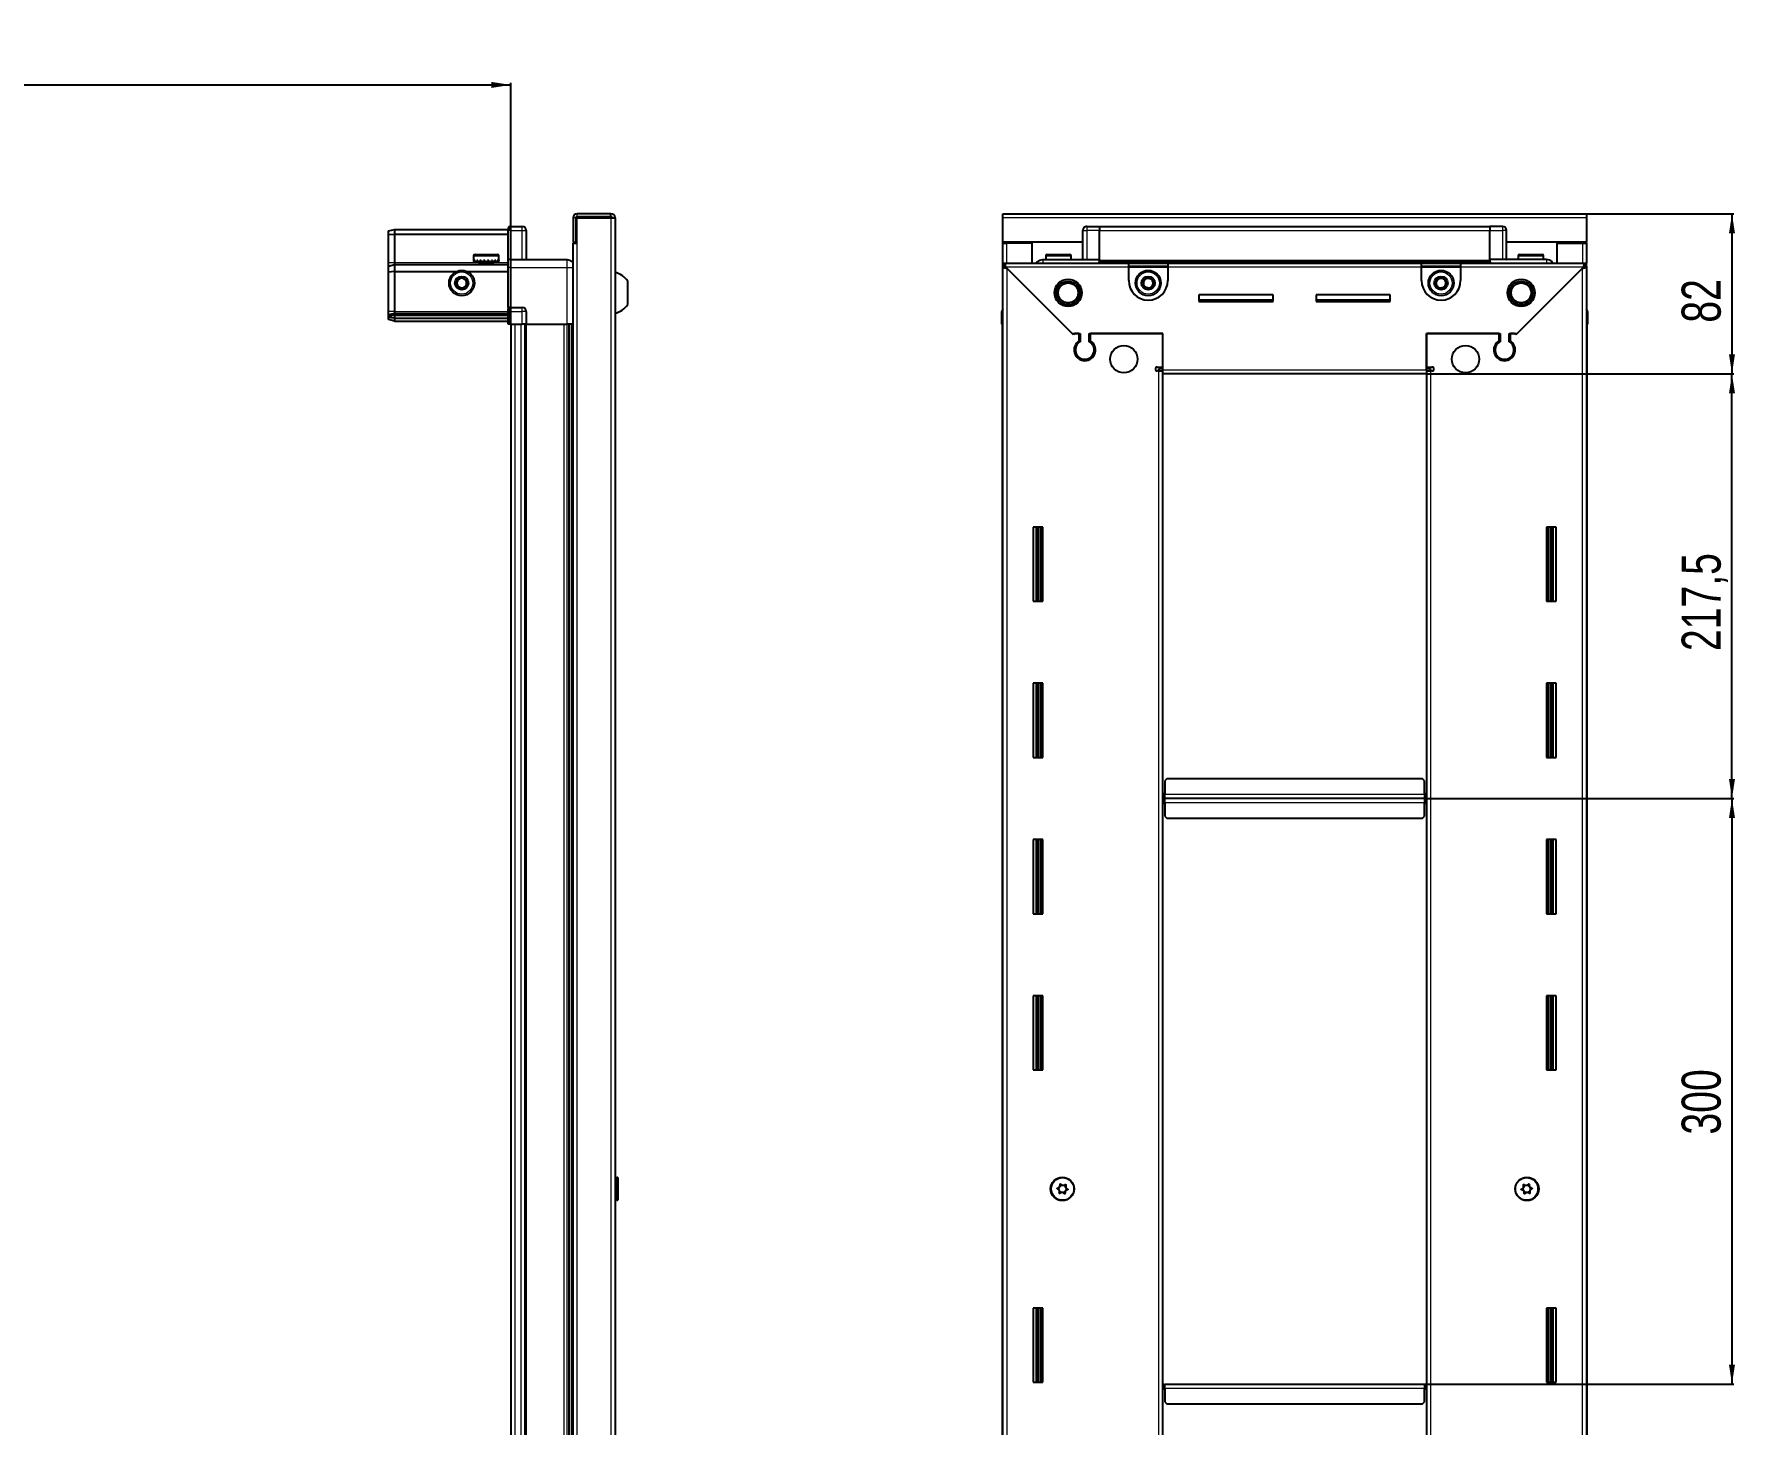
# Model space of a CAD drawing. Header units: millimetres. Extents: x 1770 to 5023, y -1476 to 1955.
# Drawn here: x 4152 to 5023, y 1162 to 1874 of the extents above; entities that cross this region are included whole.
import ezdxf

# ---------------------------------------------------------------- set-up
doc = ezdxf.new("R2010")
doc.units = ezdxf.units.MM
doc.layers.add('FORMAT', color=7, linetype='Continuous')
doc.styles.add('SLDTEXTSTYLE0', font='TXT', dxfattribs={"width": 0.75})
doc.dimstyles.new('SLDDIMSTYLE0', dxfattribs={"dimtxt": 20, "dimasz": 10, "dimexe": 0, "dimexo": 0.0625, "dimgap": 5, "dimtad": 2, "dimdec": 1, "dimrnd": 1e-09, "dimzin": 12, "dimdsep": 46, "dimtxsty": 'SLDTEXTSTYLE0', "dimsah": 1, "dimcen": 0.09, "dimadec": 0, "dimazin": 3, "dimtfac": 1, "dimtofl": 0, "dimtmove": 0, "dimatfit": 3, "dimfxl": 0, "dimfrac": 2, "dimtolj": 1, "dimtzin": 12, "dimarcsym": 0})

# ---------------------------------------------------------------- blocks, each defined once
blk = doc.blocks.new('_D_5')
at = {"layer": 'FORMAT'}
for p, q in [((2495.92, 1725.6), (2495.92, 1849.09)), ((2495.92, 1848.09), (4395.92, 1848.09)), ((4395.92, 1725.6), (4395.92, 1849.09))]:
    blk.add_line(p, q, dxfattribs=at)
for points in [[(2495.92, 1848.09), (2505.92, 1846.56), (2505.92, 1849.63)], [(4395.92, 1848.09), (4385.92, 1849.63), (4385.92, 1846.56)]]:
    blk.add_solid(points, dxfattribs=at)
at = {"layer": 'FORMAT', "insert": (3416.36, 1873.87), "char_height": 20, "attachment_point": 1, "style": 'SLDTEXTSTYLE0'}
blk.add_mtext('1900', dxfattribs=at)
blk = doc.blocks.new('_D_6')
at = {"layer": 'FORMAT'}
for p, q in [((4946.88, 1782.09), (5022.37, 1782.09)), ((5021.37, 1782.09), (5021.37, 1700.09)), ((4864.88, 1700.09), (5022.37, 1700.09))]:
    blk.add_line(p, q, dxfattribs=at)
for points in [[(5021.37, 1782.09), (5019.83, 1772.09), (5022.9, 1772.09)], [(5021.37, 1700.09), (5022.9, 1710.09), (5019.83, 1710.09)]]:
    blk.add_solid(points, dxfattribs=at)
at = {"layer": 'FORMAT', "insert": (4995.58, 1726.32), "char_height": 20, "attachment_point": 1, "rotation": 90, "style": 'SLDTEXTSTYLE0'}
blk.add_mtext('82', dxfattribs=at)
blk = doc.blocks.new('_D_7')
at = {"layer": 'FORMAT'}
for p, q in [((4864.88, 1700.09), (5022.37, 1700.09)), ((5021.37, 1482.59), (5021.37, 1700.09)), ((4863.88, 1482.59), (5022.37, 1482.59))]:
    blk.add_line(p, q, dxfattribs=at)
for points in [[(5021.37, 1700.09), (5019.83, 1690.09), (5022.9, 1690.09)], [(5021.37, 1482.59), (5022.9, 1492.59), (5019.83, 1492.59)]]:
    blk.add_solid(points, dxfattribs=at)
at = {"layer": 'FORMAT', "insert": (4995.58, 1558.09), "char_height": 20, "attachment_point": 1, "rotation": 90, "style": 'SLDTEXTSTYLE0'}
blk.add_mtext('217,5', dxfattribs=at)
blk = doc.blocks.new('_D_8')
at = {"layer": 'FORMAT'}
for p, q in [((4863.88, 1482.59), (5022.37, 1482.59)), ((5021.37, 1482.59), (5021.37, 1182.59)), ((4863.88, 1182.59), (5022.37, 1182.59))]:
    blk.add_line(p, q, dxfattribs=at)
for points in [[(5021.37, 1482.59), (5019.83, 1472.59), (5022.9, 1472.59)], [(5021.37, 1182.59), (5022.9, 1192.59), (5019.83, 1192.59)]]:
    blk.add_solid(points, dxfattribs=at)
at = {"layer": 'FORMAT', "insert": (4995.58, 1310.43), "char_height": 20, "attachment_point": 1, "rotation": 90, "style": 'SLDTEXTSTYLE0'}
blk.add_mtext('300', dxfattribs=at)

msp = doc.modelspace()

# ---------------------------------------------------------------- linework, layer by layer
at = {"color": 7, "linetype": 'Continuous', "lineweight": 25}
for p, q in [((4427.77, 1779.99), (4427.77, 1767.59)), ((4429.27, 1779.99), (4429.27, 1767.59)), ((4429.77, 1767.09), (4429.77, 1779.99)), ((4429.77, 1779.99), (4447.17, 1779.99)), ((4447.17, 1782.09), (4429.87, 1782.09)), ((4447.17, 1780.59), (4429.87, 1780.59)), ((4447.17, 1780.59), (4447.17, 1782.09)), ((4447.17, 1779.99), (4449.27, 1779.99)), ((4449.27, 1779.99), (4449.27, 785.19)), ((4647.87, 1782.09), (4946.87, 1782.09)), ((4647.87, 1779.99), (4647.87, 1782.09)), ((4647.87, 1767.59), (4647.87, 1779.99)), ((4946.87, 1782.09), (4946.87, 1779.99)), ((4946.87, 1779.99), (4946.87, 1767.59)), ((4333.27, 1773.29), (4336.27, 1774.09)), ((4333.27, 1771.44), (4333.27, 1773.29)), ((4333.27, 1771.44), (4336.27, 1771.59)), ((4333.27, 1757.09), (4333.27, 1771.44)), ((4336.27, 1774.09), (4336.27, 1771.59)), ((4336.27, 1774.09), (4394.57, 1774.09)), ((4336.27, 1771.59), (4336.27, 1757.09)), ((4336.27, 1771.59), (4394.57, 1771.59)), ((4395.44, 1775.59), (4394.57, 1775.09)), ((4395.44, 1775.59), (4394.57, 1775.09)), ((4394.57, 1775.09), (4394.57, 1773.59)), ((4394.57, 1758.79), (4394.57, 1773.59)), ((4395.77, 1775.59), (4395.44, 1775.59)), ((4395.77, 1775.59), (4395.44, 1775.59)), ((4395.77, 1773.59), (4395.77, 1775.59)), ((4395.77, 1775.59), (4395.77, 1775.59)), ((4395.77, 1775.59), (4401.77, 1775.59)), ((4395.77, 1773.59), (4395.77, 1758.79)), ((4403.77, 1773.59), (4403.77, 1758.59)), ((4688.87, 1758.59), (4688.87, 1773.59)), ((4689.54, 1775.09), (4689.54, 1775.09)), ((4690.87, 1775.59), (4697.37, 1775.59)), ((4690.87, 1775.59), (4697.37, 1775.59)), ((4697.37, 1775.59), (4697.36, 1775.59)), ((4697.37, 1775.59), (4697.37, 1775.59)), ((4697.37, 1775.59), (4697.37, 1773.59)), ((4897.37, 1775.44), (4697.37, 1775.44)), ((4697.37, 1758.59), (4697.37, 1773.59)), ((4897.37, 1775.59), (4897.37, 1775.59)), ((4903.87, 1775.59), (4897.37, 1775.59)), ((4903.87, 1775.59), (4897.37, 1775.59)), ((4897.37, 1775.59), (4897.37, 1773.59)), ((4897.37, 1758.59), (4897.37, 1773.59)), ((4905.87, 1773.59), (4905.87, 1773.59)), ((4905.87, 1758.59), (4905.87, 1773.59)), ((4376.77, 1760.49), (4376.77, 1757.59)), ((4377.57, 1761.29), (4388.97, 1761.29)), ((4389.77, 1757.59), (4389.77, 1760.49)), ((4427.67, 1767.09), (4427.67, 798.09)), ((4427.67, 1767.09), (4429.77, 1767.09)), ((4427.77, 1767.59), (4429.27, 1767.59)), ((4688.87, 1767.59), (4647.87, 1767.59)), ((4647.87, 1767.09), (4647.87, 1767.59)), ((4647.87, 1767.09), (4649.97, 1767.09)), ((4647.87, 1756.84), (4647.87, 1767.09)), ((4649.37, 1767.09), (4649.37, 1767.59)), ((4662.87, 1767.09), (4649.97, 1767.09)), ((4662.87, 1756.84), (4662.87, 1767.09)), ((4669.87, 1760.49), (4669.87, 1758.59)), ((4670.67, 1761.29), (4682.07, 1761.29)), ((4682.87, 1758.59), (4682.87, 1760.49)), ((4946.87, 1767.59), (4905.87, 1767.59)), ((4911.87, 1760.49), (4911.87, 1758.59)), ((4912.67, 1761.29), (4924.07, 1761.29)), ((4924.87, 1758.59), (4924.87, 1760.49)), ((4931.87, 1756.84), (4931.87, 1767.09)), ((4931.87, 1767.09), (4944.77, 1767.09)), ((4944.77, 1767.09), (4946.87, 1767.09)), ((4945.37, 1767.09), (4945.37, 1767.59)), ((4946.87, 1767.09), (4946.87, 1767.59)), ((4946.87, 1767.09), (4946.87, 1756.84)), ((4333.27, 1755.29), (4333.27, 1757.09)), ((4333.27, 1755.29), (4336.27, 1756.09)), ((4333.27, 1752.26), (4333.27, 1755.29)), ((4336.27, 1752.59), (4333.27, 1752.26)), ((4333.27, 1732.09), (4333.27, 1752.26)), ((4336.27, 1757.09), (4336.27, 1756.09)), ((4336.27, 1756.09), (4336.27, 1752.59)), ((4336.27, 1756.09), (4394.57, 1756.09)), ((4336.27, 1752.59), (4336.27, 1732.09)), ((4336.27, 1752.59), (4368.27, 1752.59)), ((4373.27, 1752.59), (4394.57, 1752.59)), ((4376.77, 1757.59), (4376.81, 1757.59)), ((4376.93, 1758.09), (4376.81, 1758.09)), ((4376.81, 1758.09), (4376.81, 1757.59)), ((4376.81, 1757.59), (4376.93, 1757.59)), ((4376.93, 1758.09), (4376.93, 1757.59)), ((4376.93, 1757.59), (4377.34, 1757.59)), ((4377.68, 1758.09), (4377.34, 1758.09)), ((4377.34, 1758.09), (4377.34, 1757.59)), ((4377.34, 1757.59), (4377.68, 1757.59)), ((4377.68, 1758.09), (4377.68, 1757.59)), ((4377.68, 1757.59), (4378.45, 1757.59)), ((4378.97, 1758.09), (4378.45, 1758.09)), ((4378.45, 1758.09), (4378.45, 1757.59)), ((4378.45, 1757.59), (4378.97, 1757.59)), ((4378.87, 1757.59), (4378.87, 1757.49)), ((4378.87, 1757.49), (4387.67, 1757.49)), ((4378.97, 1758.09), (4378.97, 1757.59)), ((4378.97, 1757.59), (4380.03, 1757.59)), ((4379.27, 1757.09), (4379.96, 1756.61)), ((4379.27, 1757.09), (4387.27, 1757.09)), ((4379.96, 1756.61), (4379.27, 1756.13)), ((4379.27, 1756.13), (4379.27, 1756.09)), ((4379.27, 1756.13), (4387.27, 1756.13)), ((4379.96, 1756.61), (4386.58, 1756.61)), ((4380.69, 1758.09), (4380.03, 1758.09)), ((4380.03, 1758.09), (4380.03, 1757.59)), ((4380.03, 1757.59), (4380.69, 1757.59)), ((4380.69, 1758.09), (4380.69, 1757.59)), ((4380.69, 1757.59), (4381.93, 1757.59)), ((4382.66, 1758.09), (4381.93, 1758.09)), ((4381.93, 1758.09), (4381.93, 1757.59)), ((4381.93, 1757.59), (4382.36, 1757.59)), ((4382.36, 1758.09), (4382.36, 1757.59)), ((4382.66, 1758.09), (4382.66, 1757.59)), ((4382.66, 1757.59), (4383.96, 1757.59)), ((4384.69, 1758.09), (4383.96, 1758.09)), ((4383.96, 1758.09), (4383.96, 1757.59)), ((4384.23, 1758.09), (4384.23, 1757.59)), ((4384.23, 1757.59), (4384.69, 1757.59)), ((4384.69, 1758.09), (4384.69, 1757.59)), ((4384.69, 1757.59), (4385.93, 1757.59)), ((4386.58, 1758.09), (4385.93, 1758.09)), ((4385.93, 1758.09), (4385.93, 1757.59)), ((4385.93, 1757.59), (4386.58, 1757.59)), ((4386.58, 1758.09), (4386.58, 1757.59)), ((4386.58, 1757.59), (4387.63, 1757.59)), ((4386.58, 1756.61), (4387.27, 1757.09)), ((4387.27, 1756.13), (4386.58, 1756.61)), ((4387.27, 1756.09), (4387.27, 1756.13)), ((4388.15, 1758.09), (4387.63, 1758.09)), ((4387.63, 1758.09), (4387.63, 1757.59)), ((4387.63, 1757.59), (4388.15, 1757.59)), ((4387.67, 1757.49), (4387.67, 1757.59)), ((4388.15, 1758.09), (4388.15, 1757.59)), ((4388.15, 1757.59), (4388.91, 1757.59)), ((4389.24, 1758.09), (4388.91, 1758.09)), ((4388.91, 1758.09), (4388.91, 1757.59)), ((4388.91, 1757.59), (4389.24, 1757.59)), ((4389.24, 1758.09), (4389.24, 1757.59)), ((4389.24, 1757.59), (4389.63, 1757.59)), ((4389.74, 1758.09), (4389.63, 1758.09)), ((4389.63, 1758.09), (4389.63, 1757.59)), ((4389.63, 1757.59), (4389.74, 1757.59)), ((4389.74, 1758.09), (4389.74, 1757.59)), ((4389.74, 1757.59), (4389.77, 1757.59)), ((4394.57, 1758.59), (4394.57, 1758.79)), ((4395.77, 1758.59), (4394.57, 1758.59)), ((4394.57, 1754.59), (4394.57, 1758.59)), ((4394.57, 1734.29), (4394.57, 1754.59)), ((4395.77, 1758.79), (4395.77, 1758.59)), ((4395.77, 1758.59), (4395.77, 1754.59)), ((4395.77, 1758.59), (4424.77, 1758.59)), ((4395.77, 1754.59), (4395.77, 1734.29)), ((4647.87, 1755.34), (4647.87, 1756.84)), ((4647.87, 1756.84), (4648.87, 1756.84)), ((4647.87, 1754.84), (4647.87, 1755.34)), ((4647.87, 1755.34), (4648.87, 1755.34)), ((4647.87, 810.34), (4647.87, 1754.84)), ((4649.37, 1754.84), (4647.87, 1754.84)), ((4648.87, 1756.84), (4712.37, 1756.84)), ((4648.87, 1755.34), (4648.87, 1756.84)), ((4649.47, 1754.74), (4683.37, 1720.84)), ((4684.07, 1720.14), (4649.97, 1754.24)), ((4668.37, 1758.59), (4697.37, 1758.59)), ((4697.29, 1756.84), (4697.37, 1758.56)), ((4697.37, 1758.59), (4697.37, 1758.09)), ((4697.37, 1757.44), (4897.37, 1757.44)), ((4712.37, 1754.74), (4712.37, 1756.84)), ((4712.37, 1756.84), (4732.37, 1756.84)), ((4712.37, 1755.34), (4732.37, 1755.34)), ((4712.37, 1747.84), (4712.37, 1754.74)), ((4732.37, 1756.84), (4862.37, 1756.84)), ((4732.37, 1756.84), (4732.37, 1754.74)), ((4732.37, 1754.74), (4732.37, 1747.84)), ((4862.37, 1754.74), (4862.37, 1756.84)), ((4862.37, 1756.84), (4882.37, 1756.84)), ((4862.37, 1755.34), (4882.37, 1755.34)), ((4862.37, 1747.84), (4862.37, 1754.74)), ((4882.37, 1756.84), (4945.87, 1756.84)), ((4882.37, 1756.84), (4882.37, 1754.74)), ((4882.37, 1754.74), (4882.37, 1747.84)), ((4897.37, 1758.59), (4897.37, 1758.09)), ((4926.37, 1758.59), (4897.37, 1758.59)), ((4897.37, 1758.56), (4897.44, 1756.84)), ((4898.87, 1758.53), (4898.87, 1758.59)), ((4944.77, 1754.24), (4910.67, 1720.14)), ((4911.37, 1720.84), (4945.27, 1754.74)), ((4945.37, 1754.84), (4946.87, 1754.84)), ((4945.87, 1755.34), (4945.87, 1756.84)), ((4945.87, 1756.84), (4946.87, 1756.84)), ((4945.87, 1755.34), (4946.87, 1755.34)), ((4946.87, 1755.34), (4946.87, 1756.84)), ((4946.87, 1755.34), (4946.87, 1754.84)), ((4946.87, 1754.84), (4946.87, 810.34)), ((4455.87, 1735.59), (4455.87, 1747.59)), ((4394.57, 1734.09), (4394.57, 1734.29)), ((4395.77, 1734.09), (4394.57, 1734.09)), ((4394.57, 1734.09), (4394.57, 1733.42)), ((4395.77, 1734.29), (4395.77, 1734.09)), ((4395.77, 1732.09), (4395.77, 1734.09)), ((4395.77, 1734.09), (4401.77, 1734.09)), ((4395.77, 1732.09), (4395.77, 1734.09)), ((4786.37, 1740.59), (4748.37, 1740.59)), ((4748.37, 1740.59), (4748.37, 1737.09)), ((4786.37, 1737.84), (4748.37, 1737.84)), ((4748.37, 1737.09), (4786.37, 1737.09)), ((4786.37, 1737.09), (4786.37, 1740.59)), ((4846.37, 1740.59), (4808.37, 1740.59)), ((4808.37, 1740.59), (4808.37, 1737.09)), ((4846.37, 1737.84), (4808.37, 1737.84)), ((4808.37, 1737.09), (4846.37, 1737.09)), ((4846.37, 1737.09), (4846.37, 1740.59)), ((4333.27, 1730.29), (4333.27, 1732.09)), ((4336.27, 1731.09), (4333.27, 1730.29)), ((4333.27, 1729.55), (4333.27, 1730.29)), ((4336.27, 1730.09), (4333.27, 1729.55)), ((4333.27, 1729.05), (4333.27, 1729.55)), ((4333.27, 1727.9), (4333.27, 1729.05)), ((4336.27, 1728.59), (4333.27, 1729.05)), ((4336.27, 1727.09), (4333.27, 1727.9)), ((4336.27, 1732.09), (4336.27, 1731.09)), ((4336.27, 1731.09), (4336.27, 1730.09)), ((4336.27, 1731.09), (4394.57, 1731.09)), ((4336.27, 1730.09), (4336.27, 1728.59)), ((4336.27, 1730.09), (4394.57, 1730.09)), ((4336.27, 1728.59), (4394.57, 1728.59)), ((4336.27, 1728.59), (4336.27, 1727.09)), ((4336.27, 1727.09), (4394.57, 1727.09)), ((4394.57, 1725.59), (4394.57, 1733.42)), ((4395.44, 1725.59), (4394.57, 1725.59)), ((4395.44, 1732.09), (4395.44, 1725.59)), ((4395.77, 1725.59), (4395.44, 1725.59)), ((4395.77, 1732.09), (4395.77, 1725.59)), ((4395.77, 1725.59), (4401.77, 1725.59)), ((4395.92, 1725.59), (4395.92, 839.59)), ((4403.77, 1725.59), (4401.77, 1725.59)), ((4403.12, 1725.59), (4403.12, 839.59)), ((4403.77, 1732.09), (4403.77, 1725.59)), ((4403.77, 1725.59), (4424.77, 1725.59)), ((4425.79, 839.59), (4425.79, 1725.59)), ((4425.83, 839.59), (4425.83, 1725.59)), ((4427.62, 1725.59), (4427.62, 839.59)), ((4647.36, 1732.09), (4647.36, 1725.59)), ((4647.36, 1725.59), (4647.37, 1725.59)), ((4647.37, 1725.59), (4647.37, 1732.09)), ((4647.87, 1725.59), (4647.37, 1725.59)), ((4647.52, 1725.59), (4647.52, 839.59)), ((4946.87, 1733.42), (4946.87, 1733.42)), ((4946.87, 1725.59), (4947.37, 1725.59)), ((4947.22, 839.59), (4947.22, 1725.59)), ((4947.37, 1732.09), (4947.37, 1725.59)), ((4947.37, 1725.59), (4947.37, 1732.09)), ((4947.37, 1725.59), (4947.37, 1725.59)), ((4947.37, 1725.59), (4947.37, 1725.59)), ((4683.37, 1720.84), (4687.57, 1720.84)), ((4684.77, 1720.84), (4684.07, 1720.14)), ((4686.87, 1720.84), (4684.77, 1720.84)), ((4686.87, 1720.84), (4686.87, 1716.95)), ((4687.57, 1720.84), (4687.57, 1716.56)), ((4692.17, 1720.84), (4729.87, 1720.84)), ((4692.17, 1716.56), (4692.17, 1720.84)), ((4692.87, 1716.95), (4692.87, 1720.84)), ((4729.87, 1720.84), (4692.87, 1720.84)), ((4729.87, 1703.59), (4729.87, 1720.84)), ((4729.87, 1702.19), (4729.87, 1720.84)), ((4864.87, 1720.84), (4864.87, 1703.59)), ((4901.87, 1720.84), (4864.87, 1720.84)), ((4864.87, 1720.84), (4902.57, 1720.84)), ((4864.87, 1702.19), (4864.87, 1720.84)), ((4901.87, 1720.84), (4901.87, 1716.95)), ((4902.57, 1720.84), (4902.57, 1716.56)), ((4907.17, 1720.84), (4911.37, 1720.84)), ((4907.17, 1716.56), (4907.17, 1720.84)), ((4909.97, 1720.84), (4907.87, 1720.84)), ((4907.87, 1716.95), (4907.87, 1720.84)), ((4910.67, 1720.14), (4909.97, 1720.84)), ((4687.87, 1707.98), (4687.87, 1707.22)), ((4906.87, 1707.98), (4906.87, 1707.22)), ((4727.02, 1703.59), (4729.87, 1703.59)), ((4727.77, 1701.59), (4727.02, 1701.59)), ((4727.77, 1701.59), (4729.87, 1701.59)), ((4729.87, 1702.59), (4727.87, 1702.59)), ((4727.87, 1702.59), (4727.87, 1701.59)), ((4729.87, 1700.09), (4729.87, 1702.19)), ((4729.87, 865.09), (4729.87, 1700.09)), ((4864.87, 1700.09), (4729.87, 1700.09)), ((4864.87, 1703.59), (4867.72, 1703.59)), ((4866.87, 1702.59), (4864.87, 1702.59)), ((4864.87, 1702.19), (4864.87, 1700.09)), ((4864.87, 1701.59), (4866.97, 1701.59)), ((4864.87, 1700.09), (4864.87, 865.09)), ((4866.87, 1701.59), (4866.87, 1702.59)), ((4867.72, 1701.59), (4866.97, 1701.59)), ((4668.37, 1621.59), (4663.37, 1621.59)), ((4663.37, 1621.59), (4663.37, 1583.59)), ((4665.52, 1583.59), (4665.52, 1621.59)), ((4667.31, 1583.59), (4667.31, 1621.59)), ((4667.34, 1583.59), (4667.34, 1621.59)), ((4668.37, 1583.59), (4668.37, 1621.59)), ((4926.37, 1621.59), (4926.37, 1583.59)), ((4931.37, 1621.59), (4926.37, 1621.59)), ((4927.39, 1621.59), (4927.39, 1583.59)), ((4927.42, 1621.59), (4927.42, 1583.59)), ((4929.22, 1621.59), (4929.22, 1583.59)), ((4931.37, 1583.59), (4931.37, 1621.59)), ((4663.37, 1583.59), (4668.37, 1583.59)), ((4926.37, 1583.59), (4931.37, 1583.59)), ((4668.37, 1541.59), (4663.37, 1541.59)), ((4663.37, 1541.59), (4663.37, 1503.59)), ((4665.52, 1503.59), (4665.52, 1541.59)), ((4667.31, 1503.59), (4667.31, 1541.59)), ((4667.34, 1503.59), (4667.34, 1541.59)), ((4668.37, 1503.59), (4668.37, 1541.59)), ((4926.37, 1541.59), (4926.37, 1503.59)), ((4931.37, 1541.59), (4926.37, 1541.59)), ((4927.39, 1541.59), (4927.39, 1503.59)), ((4927.42, 1541.59), (4927.42, 1503.59)), ((4929.22, 1541.59), (4929.22, 1503.59)), ((4931.37, 1503.59), (4931.37, 1541.59)), ((4663.37, 1503.59), (4668.37, 1503.59)), ((4926.37, 1503.59), (4931.37, 1503.59)), ((4731.87, 1492.59), (4730.87, 1491.59)), ((4730.87, 1491.59), (4730.87, 1484.69)), ((4862.87, 1492.59), (4731.87, 1492.59)), ((4863.87, 1491.59), (4862.87, 1492.59)), ((4863.87, 1484.69), (4863.87, 1491.59)), ((4730.62, 1482.59), (4729.87, 1482.59)), ((4730.87, 1485.44), (4730.62, 1485.44)), ((4730.62, 1485.44), (4730.62, 1482.59)), ((4730.62, 1482.59), (4730.62, 1479.74)), ((4730.87, 1482.59), (4730.87, 1484.69)), ((4730.87, 1480.49), (4730.87, 1482.59)), ((4863.87, 1482.59), (4730.87, 1482.59)), ((4864.12, 1485.44), (4863.87, 1485.44)), ((4863.87, 1484.69), (4863.87, 1482.59)), ((4863.87, 1482.59), (4863.87, 1480.49)), ((4864.12, 1482.59), (4864.12, 1485.44)), ((4864.12, 1479.74), (4864.12, 1482.59)), ((4864.87, 1482.59), (4864.12, 1482.59)), ((4730.62, 1479.74), (4730.87, 1479.74)), ((4730.87, 1480.49), (4730.87, 1473.59)), ((4730.87, 1473.59), (4731.87, 1472.59)), ((4731.87, 1472.59), (4862.87, 1472.59)), ((4862.87, 1472.59), (4863.87, 1473.59)), ((4863.87, 1473.59), (4863.87, 1480.49)), ((4863.87, 1479.74), (4864.12, 1479.74)), ((4668.37, 1461.59), (4663.37, 1461.59)), ((4663.37, 1461.59), (4663.37, 1423.59)), ((4665.52, 1423.59), (4665.52, 1461.59)), ((4667.31, 1423.59), (4667.31, 1461.59)), ((4667.34, 1423.59), (4667.34, 1461.59)), ((4668.37, 1423.59), (4668.37, 1461.59)), ((4926.37, 1461.59), (4926.37, 1423.59)), ((4931.37, 1461.59), (4926.37, 1461.59)), ((4927.39, 1461.59), (4927.39, 1423.59)), ((4927.42, 1461.59), (4927.42, 1423.59)), ((4929.22, 1461.59), (4929.22, 1423.59)), ((4931.37, 1423.59), (4931.37, 1461.59)), ((4663.37, 1423.59), (4668.37, 1423.59)), ((4926.37, 1423.59), (4931.37, 1423.59)), ((4668.37, 1381.59), (4663.37, 1381.59)), ((4663.37, 1381.59), (4663.37, 1343.59)), ((4665.52, 1343.59), (4665.52, 1381.59)), ((4667.31, 1343.59), (4667.31, 1381.59)), ((4667.34, 1343.59), (4667.34, 1381.59)), ((4668.37, 1343.59), (4668.37, 1381.59)), ((4926.37, 1381.59), (4926.37, 1343.59)), ((4931.37, 1381.59), (4926.37, 1381.59)), ((4927.39, 1381.59), (4927.39, 1343.59)), ((4927.42, 1381.59), (4927.42, 1343.59)), ((4929.22, 1381.59), (4929.22, 1343.59)), ((4931.37, 1343.59), (4931.37, 1381.59)), ((4663.37, 1343.59), (4668.37, 1343.59)), ((4926.37, 1343.59), (4931.37, 1343.59)), ((4450.25, 1288.38), (4449.27, 1287.39)), ((4450.77, 1288.38), (4450.25, 1288.38)), ((4450.25, 1288.38), (4450.25, 1276.81)), ((4450.77, 1288.38), (4450.77, 1276.81)), ((4449.27, 1277.79), (4450.25, 1276.81)), ((4450.25, 1276.81), (4450.77, 1276.81)), ((4668.37, 1221.59), (4663.37, 1221.59)), ((4663.37, 1221.59), (4663.37, 1183.59)), ((4665.52, 1183.59), (4665.52, 1221.59)), ((4667.31, 1183.59), (4667.31, 1221.59)), ((4667.34, 1183.59), (4667.34, 1221.59)), ((4668.37, 1183.59), (4668.37, 1221.59)), ((4926.37, 1221.59), (4926.37, 1183.59)), ((4931.37, 1221.59), (4926.37, 1221.59)), ((4927.39, 1221.59), (4927.39, 1183.59)), ((4927.42, 1221.59), (4927.42, 1183.59)), ((4929.22, 1221.59), (4929.22, 1183.59)), ((4931.37, 1183.59), (4931.37, 1221.59)), ((4663.37, 1183.59), (4668.37, 1183.59)), ((4729.87, 1182.59), (4730.62, 1182.59)), ((4730.62, 1182.59), (4730.62, 1179.74)), ((4730.62, 1179.74), (4730.87, 1179.74)), ((4730.87, 1180.49), (4730.87, 1182.59)), ((4730.87, 1182.59), (4863.87, 1182.59)), ((4730.87, 1180.49), (4730.87, 1173.59)), ((4863.87, 1182.59), (4863.87, 1180.49)), ((4863.87, 1173.59), (4863.87, 1180.49)), ((4863.87, 1179.74), (4864.12, 1179.74)), ((4864.12, 1179.74), (4864.12, 1182.59)), ((4864.12, 1182.59), (4864.87, 1182.59)), ((4926.37, 1183.59), (4931.37, 1183.59)), ((4730.87, 1173.59), (4731.87, 1172.59)), ((4731.87, 1172.59), (4862.87, 1172.59)), ((4862.87, 1172.59), (4863.87, 1173.59))]:
    msp.add_line(p, q, dxfattribs=at)
at = {"color": 8, "linetype": 'Continuous', "lineweight": 18}
for p, q in [((4429.27, 1779.99), (4427.77, 1779.99)), ((4429.87, 1780.59), (4429.87, 1782.09)), ((4447.17, 1779.99), (4447.17, 785.19)), ((4946.87, 1779.99), (4647.87, 1779.99)), ((4395.77, 1773.59), (4394.57, 1773.59)), ((4395.77, 1773.59), (4401.77, 1773.59)), ((4401.77, 1773.59), (4401.77, 1775.59)), ((4401.77, 1758.59), (4401.77, 1773.59)), ((4401.77, 1773.59), (4403.77, 1773.59)), ((4688.87, 1773.59), (4690.87, 1773.59)), ((4690.87, 1775.59), (4690.87, 1773.59)), ((4690.87, 1773.59), (4690.87, 1758.59)), ((4697.37, 1773.59), (4690.87, 1773.59)), ((4897.37, 1773.44), (4697.37, 1773.44)), ((4897.37, 1773.59), (4903.87, 1773.59)), ((4903.87, 1775.59), (4903.87, 1773.59)), ((4905.87, 1773.59), (4903.87, 1773.59)), ((4903.87, 1773.59), (4903.87, 1758.59)), ((4376.77, 1760.49), (4389.77, 1760.49)), ((4429.77, 1767.09), (4429.77, 798.09)), ((4649.97, 1767.09), (4649.97, 1767.59)), ((4649.97, 1756.84), (4649.97, 1767.09)), ((4669.87, 1760.49), (4682.87, 1760.49)), ((4911.87, 1760.49), (4924.87, 1760.49)), ((4944.77, 1767.59), (4944.77, 1767.09)), ((4944.77, 1767.09), (4944.77, 1756.84)), ((4333.27, 1757.09), (4336.27, 1757.09)), ((4336.27, 1757.09), (4379.27, 1757.09)), ((4387.27, 1757.09), (4394.57, 1757.09)), ((4394.57, 1758.79), (4395.77, 1758.79)), ((4395.77, 1754.59), (4394.57, 1754.59)), ((4395.77, 1754.59), (4424.77, 1754.59)), ((4424.77, 1725.59), (4424.77, 1754.59)), ((4712.37, 1754.74), (4649.47, 1754.74)), ((4649.97, 1754.24), (4649.97, 810.94)), ((4897.37, 1758.09), (4697.37, 1758.09)), ((4897.37, 1756.86), (4697.37, 1756.86)), ((4712.37, 1754.74), (4732.37, 1754.74)), ((4862.37, 1754.74), (4732.37, 1754.74)), ((4862.37, 1754.74), (4882.37, 1754.74)), ((4945.27, 1754.74), (4882.37, 1754.74)), ((4944.77, 810.94), (4944.77, 1754.24)), ((4394.57, 1734.29), (4395.77, 1734.29)), ((4401.77, 1732.09), (4401.77, 1734.09)), ((4336.27, 1732.09), (4333.27, 1732.09)), ((4336.27, 1732.09), (4394.57, 1732.09)), ((4395.77, 1732.09), (4395.44, 1732.09)), ((4395.77, 1732.09), (4401.77, 1732.09)), ((4397.92, 1725.59), (4397.92, 839.59)), ((4401.12, 1725.59), (4401.12, 839.59)), ((4401.77, 1725.59), (4401.77, 1732.09)), ((4403.77, 1732.09), (4401.77, 1732.09)), ((4403.77, 1725.59), (4403.77, 839.59)), ((4423.17, 839.59), (4423.17, 1725.59)), ((4424.59, 1725.59), (4424.59, 839.59)), ((4427.03, 839.59), (4427.03, 1725.59)), ((4647.87, 1732.09), (4647.37, 1732.09)), ((4946.87, 1732.09), (4947.37, 1732.09)), ((4727.77, 863.59), (4727.77, 1701.59)), ((4729.87, 1702.19), (4864.87, 1702.19)), ((4866.97, 1701.59), (4866.97, 863.59)), ((4664.87, 1621.59), (4664.87, 1583.59)), ((4666.1, 1621.59), (4666.1, 1583.59)), ((4928.63, 1583.59), (4928.63, 1621.59)), ((4929.87, 1583.59), (4929.87, 1621.59)), ((4664.87, 1541.59), (4664.87, 1503.59)), ((4666.1, 1541.59), (4666.1, 1503.59)), ((4928.63, 1503.59), (4928.63, 1541.59)), ((4929.87, 1503.59), (4929.87, 1541.59)), ((4863.87, 1484.69), (4730.87, 1484.69)), ((4730.87, 1480.49), (4863.87, 1480.49)), ((4664.87, 1461.59), (4664.87, 1423.59)), ((4666.1, 1461.59), (4666.1, 1423.59)), ((4928.63, 1423.59), (4928.63, 1461.59)), ((4929.87, 1423.59), (4929.87, 1461.59)), ((4664.87, 1381.59), (4664.87, 1343.59)), ((4666.1, 1381.59), (4666.1, 1343.59)), ((4928.63, 1343.59), (4928.63, 1381.59)), ((4929.87, 1343.59), (4929.87, 1381.59)), ((4664.87, 1221.59), (4664.87, 1183.59)), ((4666.1, 1221.59), (4666.1, 1183.59)), ((4928.63, 1183.59), (4928.63, 1221.59)), ((4929.87, 1183.59), (4929.87, 1221.59)), ((4730.87, 1180.49), (4863.87, 1180.49))]:
    msp.add_line(p, q, dxfattribs=at)
at = {"color": 7, "linetype": 'Continuous', "lineweight": 25}
for centre, radius in [((4370.77, 1746.59), 6.5), ((4722.37, 1746.59), 6.5), ((4872.37, 1746.59), 6.5), ((4370.77, 1746.59), 3.46), ((4681.37, 1741.59), 7), ((4681.37, 1741.59), 6.02), ((4681.37, 1741.59), 5.1), ((4722.37, 1746.59), 3.46), ((4872.37, 1746.59), 3.46), ((4913.37, 1741.59), 7), ((4913.37, 1741.59), 6.02), ((4913.37, 1741.59), 5.1), ((4709.87, 1707.59), 7), ((4884.87, 1707.59), 7), ((4678.37, 1282.59), 6), ((4678.52, 1282.59), 5.79), ((4678.52, 1282.59), 1.85), ((4916.37, 1282.59), 6), ((4916.22, 1282.59), 5.79), ((4916.22, 1282.59), 1.85)]:
    msp.add_circle(centre, radius, dxfattribs=at)
at = {"color": 8, "linetype": 'Continuous', "lineweight": 18}
for centre in [(4370.77, 1746.59), (4722.37, 1746.59), (4872.37, 1746.59)]:
    msp.add_circle(centre, 5.7, dxfattribs=at)
at = {"color": 7, "linetype": 'Continuous', "lineweight": 25}
for centre, radius, start, end in [((4429.87, 1779.99), 2.1, 90, 180), ((4429.87, 1779.99), 0.6, 90, 180), ((4447.17, 1779.99), 2.1, 0, 90), ((4447.17, 1779.99), 0.6, 0, 90), ((4401.77, 1773.59), 2, 360, 90), ((4690.87, 1773.59), 2, 90, 180), ((4690.87, 1773.59), 2, 123.94202, 131.40962), ((4690.87, 1773.59), 2, 90, 108.58003), ((4903.87, 1773.59), 2, 0, 90), ((4903.87, 1773.59), 2, 0, 90), ((4377.57, 1760.49), 0.8, 90, 180), ((4388.97, 1760.49), 0.8, 0, 90), ((4670.67, 1760.49), 0.8, 90, 180), ((4682.07, 1760.49), 0.8, 0, 90), ((4912.67, 1760.49), 0.8, 90, 180), ((4924.07, 1760.49), 0.8, 0, 90), ((4378.87, 1757.09), 0.4, 0, 90), ((4387.67, 1757.09), 0.4, 90, 180), ((4446.25, 1740.57), 11.91, 36.1266, 75.29965), ((4688.67, 1758.79), 0.2, 270, 0), ((4906.07, 1758.79), 0.2, 180, 270), ((4370.77, 1746.59), 2.5, 120.74103, 180.74103), ((4370.77, 1746.59), 2.5, 180.74103, 240.74103), ((4370.77, 1746.59), 2.5, 60.74103, 120.74103), ((4370.77, 1746.59), 2.5, 240.74103, 300.74103), ((4370.77, 1746.59), 2.5, 0.74103, 60.74103), ((4370.77, 1746.59), 2.5, 300.74103, 0.74103), ((4722.37, 1747.84), 10, 180, 270), ((4722.37, 1746.59), 2.5, 134.01559, 194.01559), ((4722.37, 1746.59), 2.5, 194.01559, 254.01559), ((4722.37, 1746.59), 2.5, 74.01559, 134.01559), ((4722.37, 1746.59), 2.5, 254.01559, 314.01559), ((4722.37, 1747.84), 10, 270, 0), ((4722.37, 1746.59), 2.5, 14.01559, 74.01559), ((4722.37, 1746.59), 2.5, 314.01559, 14.01559), ((4872.37, 1747.84), 10, 180, 270), ((4872.37, 1746.59), 2.5, 160.11158, 220.11158), ((4872.37, 1746.59), 2.5, 100.11158, 160.11158), ((4872.37, 1746.59), 2.5, 220.11158, 280.11158), ((4872.37, 1746.59), 2.5, 40.11158, 100.11158), ((4872.37, 1747.84), 10, 270, 0), ((4872.37, 1746.59), 2.5, 280.11158, 340.11158), ((4872.37, 1746.59), 2.5, 340.11158, 40.11158), ((4401.77, 1732.09), 2, 0, 90), ((4446.25, 1742.62), 11.91, 284.70035, 323.8734), ((4649.37, 1732.09), 2, 138.59038, 180), ((4945.37, 1732.09), 2, 33.78451, 41.40962), ((4945.37, 1732.09), 2, 0, 41.40962), ((4945.37, 1732.09), 2, 0, 19.56674), ((4689.87, 1712.34), 5.5, 123.05573, 56.94427), ((4689.87, 1712.34), 4.8, 118.63099, 61.36901), ((4904.87, 1712.34), 5.5, 123.05573, 56.94427), ((4904.87, 1712.34), 4.8, 118.63099, 61.36901), ((4727.02, 1702.59), 1, 90, 270), ((4867.72, 1702.59), 1, 270, 90)]:
    msp.add_arc(centre, radius, start, end, dxfattribs=at)
msp.add_ellipse((4391.97, 1732.09), major_axis=(3.46, 0), ratio=0.57735, start_param=0, end_param=0.722734, dxfattribs=at)
for points, knots in [([(4424.77, 1758.59), (4425.21, 1758.55), (4425.89, 1758.48), (4426.7, 1758.04), (4427.26, 1757.6), (4427.53, 1757.23), (4427.67, 1757.05)], [0, 0, 0, 0, 0.384298, 0.591173, 0.802437, 1, 1, 1, 1]), ([(4647.87, 1754.84), (4647.89, 1754.8), (4647.94, 1754.71), (4648.34, 1754.57), (4648.89, 1754.44), (4649.47, 1754.33), (4649.84, 1754.27), (4649.97, 1754.24)], [0, 0, 0, 0, 0.230255, 0.448522, 0.666786, 0.88505, 1, 1, 1, 1]), ([(4649.47, 1754.74), (4649.42, 1755), (4649.33, 1755.49), (4649.2, 1756.13), (4649.06, 1756.6), (4648.95, 1756.82), (4648.89, 1756.84), (4648.87, 1756.84)], [0, 0, 0, 0, 0.230255, 0.448522, 0.666786, 0.88505, 1, 1, 1, 1]), ([(4665.15, 1756.84), (4665.27, 1757.04), (4665.66, 1757.69), (4666.81, 1758.4), (4667.85, 1758.53), (4668.37, 1758.59)], [0, 0, 0, 0, 0.1822499, 0.5911249, 1, 1, 1, 1]), ([(4697.37, 1758.59), (4697.37, 1758.56), (4697.37, 1758.48), (4697.37, 1757.86), (4697.37, 1757.3), (4697.37, 1756.93), (4697.37, 1756.92)], [0, 0, 0, 0, 0.330266, 0.660532, 0.990799, 1, 1, 1, 1]), ([(4897.37, 1758.59), (4897.37, 1758.56), (4897.37, 1758.48), (4897.37, 1757.86), (4897.37, 1757.3), (4897.37, 1756.93), (4897.37, 1756.92)], [0, 0, 0, 0, 0.330266, 0.660532, 0.990799, 1, 1, 1, 1]), ([(4929.58, 1756.84), (4929.46, 1757.04), (4929.07, 1757.69), (4927.92, 1758.4), (4926.88, 1758.53), (4926.37, 1758.59)], [0, 0, 0, 0, 0.18225, 0.591125, 1, 1, 1, 1]), ([(4944.77, 1754.24), (4945.02, 1754.29), (4945.51, 1754.38), (4946.15, 1754.51), (4946.62, 1754.64), (4946.84, 1754.75), (4946.86, 1754.82), (4946.87, 1754.84)], [0, 0, 0, 0, 0.2302553, 0.4485219, 0.6667858, 0.8850496, 1, 1, 1, 1]), ([(4945.87, 1756.84), (4945.82, 1756.82), (4945.73, 1756.76), (4945.6, 1756.37), (4945.46, 1755.81), (4945.35, 1755.23), (4945.29, 1754.87), (4945.27, 1754.74)], [0, 0, 0, 0, 0.2302553, 0.4485219, 0.6667858, 0.8850496, 1, 1, 1, 1]), ([(4368.25, 1748), (4368.69, 1748.27), (4369.52, 1748.76), (4370.35, 1749.25), (4370.73, 1749.48)], [0, 0, 0, 0, 0.534686, 1, 1, 1, 1]), ([(4368.29, 1745.12), (4368.29, 1745.24), (4368.28, 1745.84), (4368.27, 1746.84), (4368.26, 1747.66), (4368.25, 1748)], [0, 0, 0, 0, 0.133125, 0.637099, 1, 1, 1, 1]), ([(4370.81, 1743.71), (4370.36, 1743.96), (4369.52, 1744.43), (4368.68, 1744.9), (4368.29, 1745.12)], [0, 0, 0, 0, 0.5346859, 1, 1, 1, 1]), ([(4370.73, 1749.48), (4371.18, 1749.23), (4372.02, 1748.76), (4372.86, 1748.29), (4373.25, 1748.07)], [0, 0, 0, 0, 0.534686, 1, 1, 1, 1]), ([(4373.29, 1745.18), (4372.84, 1744.92), (4372.02, 1744.43), (4371.19, 1743.94), (4370.81, 1743.71)], [0, 0, 0, 0, 0.534686, 1, 1, 1, 1]), ([(4373.25, 1748.07), (4373.26, 1747.72), (4373.27, 1746.9), (4373.28, 1745.91), (4373.29, 1745.31), (4373.29, 1745.18)], [0, 0, 0, 0, 0.362901, 0.866875, 1, 1, 1, 1]), ([(4719.59, 1747.39), (4719.96, 1747.75), (4720.65, 1748.42), (4721.34, 1749.08), (4721.67, 1749.39)], [0, 0, 0, 0, 0.534686, 1, 1, 1, 1]), ([(4720.29, 1744.59), (4720.21, 1744.92), (4720.01, 1745.72), (4719.77, 1746.69), (4719.62, 1747.27), (4719.59, 1747.39)], [0, 0, 0, 0, 0.362901, 0.866875, 1, 1, 1, 1]), ([(4723.06, 1743.79), (4722.57, 1743.93), (4721.64, 1744.2), (4720.72, 1744.46), (4720.29, 1744.59)], [0, 0, 0, 0, 0.534686, 1, 1, 1, 1]), ([(4721.67, 1749.39), (4722.16, 1749.25), (4723.09, 1748.99), (4724.01, 1748.72), (4724.44, 1748.6)], [0, 0, 0, 0, 0.534686, 1, 1, 1, 1]), ([(4725.14, 1745.8), (4724.77, 1745.44), (4724.08, 1744.77), (4723.39, 1744.1), (4723.06, 1743.79)], [0, 0, 0, 0, 0.534686, 1, 1, 1, 1]), ([(4724.44, 1748.6), (4724.47, 1748.48), (4724.62, 1747.9), (4724.86, 1746.93), (4725.06, 1746.13), (4725.14, 1745.8)], [0, 0, 0, 0, 0.133125, 0.637099, 1, 1, 1, 1]), ([(4869.52, 1746.09), (4869.57, 1746.2), (4869.77, 1746.77), (4870.11, 1747.7), (4870.39, 1748.48), (4870.51, 1748.8)], [0, 0, 0, 0, 0.133125, 0.637099, 1, 1, 1, 1]), ([(4871.38, 1743.88), (4871.05, 1744.27), (4870.43, 1745.01), (4869.81, 1745.75), (4869.52, 1746.09)], [0, 0, 0, 0, 0.534686, 1, 1, 1, 1]), ([(4870.51, 1748.8), (4871.01, 1748.89), (4871.96, 1749.06), (4872.91, 1749.23), (4873.35, 1749.31)], [0, 0, 0, 0, 0.5346859, 1, 1, 1, 1]), ([(4874.22, 1744.39), (4873.72, 1744.3), (4872.77, 1744.13), (4871.82, 1743.96), (4871.38, 1743.88)], [0, 0, 0, 0, 0.534686, 1, 1, 1, 1]), ([(4873.35, 1749.31), (4873.68, 1748.91), (4874.3, 1748.18), (4874.92, 1747.44), (4875.21, 1747.1)], [0, 0, 0, 0, 0.5346859, 1, 1, 1, 1]), ([(4875.21, 1747.1), (4875.09, 1746.78), (4874.81, 1746), (4874.47, 1745.07), (4874.27, 1744.5), (4874.22, 1744.39)], [0, 0, 0, 0, 0.362901, 0.866875, 1, 1, 1, 1]), ([(4427.62, 1725.59), (4427.58, 1725.59), (4427.36, 1725.59), (4426.64, 1725.59), (4425.68, 1725.59), (4425.03, 1725.59), (4424.77, 1725.59)], [0, 0, 0, 0, 0.071707, 0.420979, 0.770251, 1, 1, 1, 1]), ([(4680.15, 1284.87), (4680.14, 1284.87), (4680.12, 1284.88), (4680.06, 1284.88), (4679.92, 1284.84), (4679.57, 1284.67), (4679.09, 1284.42), (4678.46, 1284.46), (4678.02, 1284.74), (4677.71, 1284.98), (4677.52, 1285.12), (4677.43, 1285.15), (4677.39, 1285.16), (4677.36, 1285.14), (4677.33, 1285.12), (4677.3, 1285.06), (4677.25, 1284.8), (4677.25, 1284.32), (4677.07, 1283.63), (4676.48, 1283.25), (4676.03, 1283.09), (4675.79, 1282.97), (4675.74, 1282.91), (4675.73, 1282.88), (4675.73, 1282.85), (4675.74, 1282.82), (4675.77, 1282.78), (4675.82, 1282.73), (4676.01, 1282.59), (4676.33, 1282.38), (4676.73, 1282.06), (4676.96, 1281.47), (4676.88, 1280.93), (4676.83, 1280.55), (4676.83, 1280.4), (4676.86, 1280.34), (4676.88, 1280.32), (4676.92, 1280.3), (4676.97, 1280.31), (4677.11, 1280.35), (4677.46, 1280.52), (4677.94, 1280.76), (4678.57, 1280.73), (4679.01, 1280.45), (4679.32, 1280.21), (4679.51, 1280.07), (4679.6, 1280.04), (4679.64, 1280.03), (4679.67, 1280.04), (4679.7, 1280.07), (4679.73, 1280.13), (4679.78, 1280.39), (4679.78, 1280.87), (4679.96, 1281.56), (4680.55, 1281.94), (4681, 1282.1), (4681.24, 1282.22), (4681.29, 1282.27), (4681.3, 1282.3), (4681.3, 1282.33), (4681.29, 1282.37), (4681.26, 1282.4), (4681.21, 1282.46), (4681.02, 1282.6), (4680.7, 1282.8), (4680.31, 1283.13), (4680.07, 1283.72), (4680.15, 1284.25), (4680.2, 1284.64), (4680.2, 1284.79), (4680.17, 1284.85), (4680.16, 1284.86), (4680.15, 1284.87)], [0, 0, 0, 0, 0.0020087, 0.00442, 0.0093647, 0.0255282, 0.0677053, 0.0957862, 0.1246456, 0.1503415, 0.1605194, 0.1633943, 0.1656965, 0.1672448, 0.1688741, 0.1707699, 0.1786058, 0.2119941, 0.2499945, 0.2879948, 0.3213831, 0.329219, 0.3311148, 0.3327441, 0.3342924, 0.3362166, 0.3385353, 0.3413178, 0.349662, 0.3753578, 0.4042173, 0.4322982, 0.4744753, 0.4906388, 0.4966691, 0.49844, 0.5, 0.5020087, 0.50442, 0.5093647, 0.5255282, 0.5677053, 0.5957862, 0.6246456, 0.6503415, 0.6605194, 0.6633943, 0.6656965, 0.6672448, 0.6688741, 0.6707699, 0.6786058, 0.7119941, 0.7499945, 0.7879948, 0.8213831, 0.829219, 0.8311148, 0.8327441, 0.8342924, 0.8362166, 0.8385353, 0.8413178, 0.849662, 0.8753578, 0.9042173, 0.9322982, 0.9744753, 0.9906388, 0.9966691, 0.99844, 1, 1, 1, 1]), ([(4914.58, 1284.87), (4914.57, 1284.86), (4914.55, 1284.84), (4914.54, 1284.78), (4914.53, 1284.64), (4914.59, 1284.25), (4914.66, 1283.72), (4914.43, 1283.13), (4914.03, 1282.8), (4913.7, 1282.59), (4913.5, 1282.45), (4913.45, 1282.38), (4913.43, 1282.34), (4913.43, 1282.3), (4913.44, 1282.27), (4913.49, 1282.22), (4913.73, 1282.1), (4914.18, 1281.94), (4914.77, 1281.56), (4914.95, 1280.87), (4914.95, 1280.39), (4915, 1280.13), (4915.03, 1280.07), (4915.06, 1280.04), (4915.09, 1280.03), (4915.12, 1280.03), (4915.16, 1280.05), (4915.24, 1280.08), (4915.42, 1280.21), (4915.72, 1280.45), (4916.16, 1280.73), (4916.79, 1280.76), (4917.27, 1280.52), (4917.62, 1280.35), (4917.77, 1280.3), (4917.82, 1280.31), (4917.86, 1280.32), (4917.88, 1280.35), (4917.9, 1280.41), (4917.9, 1280.55), (4917.85, 1280.93), (4917.77, 1281.47), (4918, 1282.06), (4918.4, 1282.38), (4918.73, 1282.6), (4918.93, 1282.74), (4918.98, 1282.81), (4919, 1282.85), (4919, 1282.88), (4918.99, 1282.91), (4918.94, 1282.97), (4918.7, 1283.09), (4918.25, 1283.25), (4917.66, 1283.63), (4917.48, 1284.32), (4917.48, 1284.8), (4917.43, 1285.06), (4917.4, 1285.12), (4917.37, 1285.14), (4917.34, 1285.15), (4917.31, 1285.15), (4917.27, 1285.14), (4917.19, 1285.1), (4917.01, 1284.97), (4916.71, 1284.73), (4916.27, 1284.46), (4915.64, 1284.42), (4915.16, 1284.67), (4914.81, 1284.84), (4914.66, 1284.88), (4914.61, 1284.88), (4914.59, 1284.87), (4914.58, 1284.87)], [0, 0, 0, 0, 0.002009, 0.00442, 0.009365, 0.025528, 0.067705, 0.095786, 0.124646, 0.150342, 0.160519, 0.163394, 0.165697, 0.167245, 0.168874, 0.17077, 0.178606, 0.211994, 0.249994, 0.287995, 0.321383, 0.329219, 0.331115, 0.332744, 0.334292, 0.336217, 0.338535, 0.341318, 0.349662, 0.375358, 0.404217, 0.432298, 0.474475, 0.490639, 0.496669, 0.49844, 0.5, 0.502009, 0.50442, 0.509365, 0.525528, 0.567705, 0.595786, 0.624646, 0.650342, 0.660519, 0.663394, 0.665697, 0.667245, 0.668874, 0.67077, 0.678606, 0.711994, 0.749994, 0.787995, 0.821383, 0.829219, 0.831115, 0.832744, 0.834292, 0.836217, 0.838535, 0.841318, 0.849662, 0.875358, 0.904217, 0.932298, 0.974475, 0.990639, 0.996669, 0.99844, 1, 1, 1, 1])]:
    msp.add_open_spline(points, degree=3, knots=knots, dxfattribs=at)
at = {"color": 8, "linetype": 'Continuous', "lineweight": 18}
msp.add_open_spline([(4424.77, 1754.59), (4424.77, 1755.12), (4424.77, 1756.17), (4424.77, 1757.49), (4424.77, 1758.41), (4424.77, 1758.53), (4424.77, 1758.59)], degree=3, dxfattribs=at)
for points, knots in [([(4424.77, 1754.59), (4425.21, 1754.59), (4425.89, 1754.59), (4426.7, 1754.59), (4427.26, 1754.59), (4427.53, 1754.59), (4427.67, 1754.59)], [0, 0, 0, 0, 0.384298, 0.591173, 0.802437, 1, 1, 1, 1]), ([(4668.37, 1758.59), (4668.37, 1758.55), (4668.37, 1758.47), (4668.37, 1758.04), (4668.37, 1757.58), (4668.37, 1757.17), (4668.37, 1756.9), (4668.37, 1756.84)], [0, 0, 0, 0, 0.359753, 0.553414, 0.751185, 0.948956, 1, 1, 1, 1]), ([(4926.37, 1758.59), (4926.37, 1758.55), (4926.37, 1758.47), (4926.37, 1758.04), (4926.37, 1757.58), (4926.37, 1757.17), (4926.37, 1756.9), (4926.37, 1756.84)], [0, 0, 0, 0, 0.3597529, 0.5534142, 0.7511852, 0.9489563, 1, 1, 1, 1])]:
    msp.add_open_spline(points, degree=3, knots=knots, dxfattribs=at)
at = {"color": 7, "linetype": 'Continuous', "lineweight": 25}
for points in [[(4649.47, 1754.74), (4649.42, 1754.82), (4649.32, 1754.98), (4649.17, 1755.18), (4649.02, 1755.32), (4648.92, 1755.33), (4648.87, 1755.34)], [(4649.37, 1754.84), (4649.37, 1754.79), (4649.39, 1754.69), (4649.53, 1754.54), (4649.73, 1754.39), (4649.89, 1754.29), (4649.97, 1754.24)], [(4944.77, 1754.24), (4944.84, 1754.29), (4945, 1754.39), (4945.2, 1754.54), (4945.34, 1754.69), (4945.36, 1754.79), (4945.37, 1754.84)], [(4945.87, 1755.34), (4945.82, 1755.33), (4945.72, 1755.32), (4945.57, 1755.18), (4945.42, 1754.98), (4945.32, 1754.82), (4945.27, 1754.74)]]:
    msp.add_open_spline(points, degree=3, dxfattribs=at)

# ---------------------------------------------------------------- dimensions: what is measured, and where the dimension line sits
at = {"layer": 'FORMAT'}
for base, p1, p2, angle, picture, middle in [((4395.92, 1848.09), (2495.92, 1725.59), (4395.92, 1725.59), 0, '_D_5', (3445.92, 1848.09)), ((5021.37, 1700.09), (4946.87, 1782.09), (4864.87, 1700.09), 90, '_D_6', (5021.37, 1741.09)), ((5021.37, 1700.09), (4863.87, 1482.59), (4864.87, 1700.09), 90, '_D_7', (5021.37, 1591.34)), ((5021.37, 1182.59), (4863.87, 1482.59), (4863.87, 1182.59), 90, '_D_8', (5021.37, 1332.59))]:
    dim = msp.add_linear_dim(base=base, p1=p1, p2=p2, angle=angle, dimstyle='SLDDIMSTYLE0', dxfattribs=at)
    dim.commit()
    dim.dimension.update_dxf_attribs({"geometry": picture, "text_midpoint": middle, "dimtype": 160})

doc.saveas('drawing.dxf')
